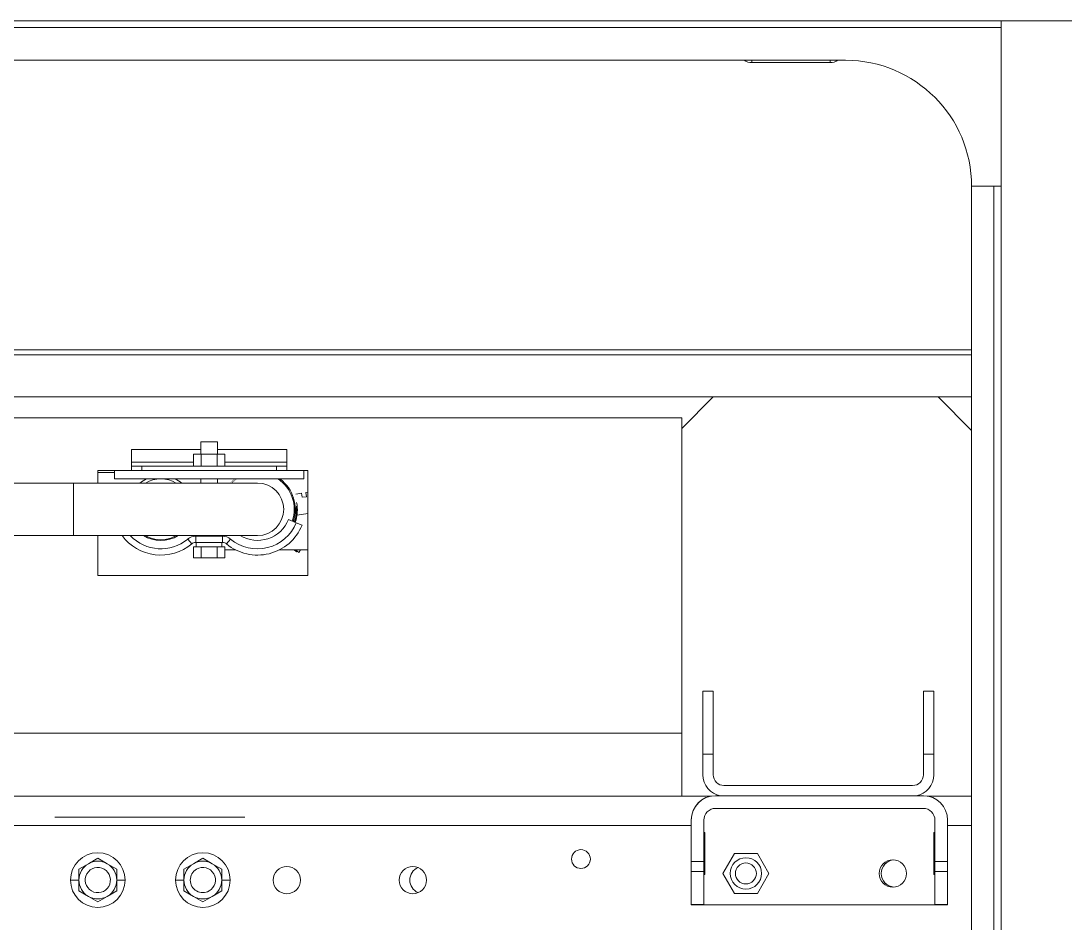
# Model space of a CAD drawing. Header units: millimetres. Extents: x -16985 to -606, y 2122 to 9380.
# Drawn here: x -9880.2 to -9383.1, y 5127.7 to 5557.2 of the extents above; entities that cross this region are included whole.
import ezdxf

# ---------------------------------------------------------------- set-up
doc = ezdxf.new("R2010")
doc.units = ezdxf.units.MM
doc.linetypes.add('K5LT32768', pattern=[0])
doc.linetypes.add('K5LT_THIN', pattern=[0])

msp = doc.modelspace()

# ---------------------------------------------------------------- linework, layer by layer
at = {"color": 7, "linetype": 'K5LT_THIN', "lineweight": 18}
for p, q in [((-11573.55, 5557.22), (-8333.55, 5557.22)), ((-9413.55, 5554.04), (-11213.55, 5554.04)), ((-9373.55, 5557.22), (-9413.55, 5557.22)), ((-9413.55, 4760.19), (-9413.55, 5557.22)), ((-11139.55, 5538.45), (-9487.55, 5538.45)), ((-9532.25, 5537.34), (-9494.85, 5537.34)), ((-9427.55, 4844.19), (-9427.55, 5478.48)), ((-9427.55, 5478.47), (-9413.55, 5478.47)), ((-9416.95, 4844.19), (-9416.95, 5478.48)), ((-9918.55, 5398.19), (-9427.55, 5398.19)), ((-9938.55, 5378.19), (-9427.55, 5378.19)), ((-9565.55, 5363.19), (-9550.55, 5378.19)), ((-9443.55, 5378.19), (-9427.55, 5362.19)), ((-9918.55, 5368.19), (-9565.55, 5368.19)), ((-9565.55, 5368.19), (-9565.55, 5363.19)), ((-9565.55, 5188.19), (-9565.55, 5363.19)), ((-9794.55, 5356.89), (-9794.55, 5350.99)), ((-9790.55, 5356.89), (-9794.55, 5356.89)), ((-9786.55, 5356.89), (-9790.55, 5356.89)), ((-9786.55, 5350.99), (-9786.55, 5356.89)), ((-9827.55, 5353.19), (-9827.55, 5347.19)), ((-9827.55, 5353.19), (-9794.55, 5353.19)), ((-9798.06, 5350.99), (-9798.06, 5345.19)), ((-9798.06, 5350.99), (-9794.31, 5350.99)), ((-9794.31, 5350.99), (-9794.31, 5345.19)), ((-9794.31, 5350.99), (-9786.8, 5350.99)), ((-9786.8, 5350.99), (-9786.8, 5345.19)), ((-9786.8, 5350.99), (-9783.05, 5350.99)), ((-9786.55, 5353.19), (-9753.55, 5353.19)), ((-9783.05, 5350.99), (-9783.05, 5345.19)), ((-9753.55, 5353.19), (-9753.55, 5347.19)), ((-9827.55, 5347.19), (-9827.55, 5345.19)), ((-9827.55, 5343.19), (-9827.55, 5345.19)), ((-9827.55, 5345.19), (-9822.55, 5345.19)), ((-9822.55, 5345.19), (-9822.55, 5343.19)), ((-9822.55, 5345.19), (-9758.55, 5345.19)), ((-9758.55, 5343.19), (-9758.55, 5345.19)), ((-9758.55, 5345.19), (-9753.55, 5345.19)), ((-9753.55, 5347.19), (-9753.55, 5345.19)), ((-9753.55, 5345.19), (-9753.55, 5343.19)), ((-9835.55, 5343.19), (-9843.55, 5343.19)), ((-9843.55, 5343.19), (-9843.55, 5337.19)), ((-9843.55, 5342.19), (-9835.55, 5342.19)), ((-9745.55, 5343.19), (-9835.55, 5343.19)), ((-9835.55, 5343.19), (-9835.55, 5339.19)), ((-9835.55, 5339.19), (-9745.55, 5339.19)), ((-9794.55, 5339.19), (-9794.55, 5337.19)), ((-9786.55, 5337.19), (-9786.55, 5339.19)), ((-9745.55, 5339.19), (-9745.55, 5343.19)), ((-9743.55, 5343.19), (-9745.55, 5343.19)), ((-9743.55, 5293.19), (-9743.55, 5343.19)), ((-9855.05, 5337.19), (-9915.05, 5337.19)), ((-9767.55, 5337.19), (-9855.05, 5337.19)), ((-9749.28, 5331.98), (-9746.52, 5332.39)), ((-9746.23, 5330.41), (-9746.52, 5332.39)), ((-9746.23, 5330.41), (-9744.25, 5330.7)), ((-9744.54, 5332.68), (-9743.55, 5332.83)), ((-9744.54, 5332.68), (-9744.25, 5330.7)), ((-9749.05, 5318.29), (-9752.75, 5319.81)), ((-9748.71, 5321.95), (-9743.55, 5322.72)), ((-9749.05, 5318.29), (-9746.28, 5317.15)), ((-9915.05, 5312.19), (-9855.05, 5312.19)), ((-9855.05, 5312.19), (-9767.55, 5312.19)), ((-9843.55, 5312.19), (-9843.55, 5293.19)), ((-9800.77, 5310.5), (-9798.86, 5308.19)), ((-9796.94, 5311.89), (-9796.94, 5308.89)), ((-9796.94, 5311.89), (-9784.17, 5311.89)), ((-9784.17, 5308.89), (-9784.17, 5311.89)), ((-9780.33, 5310.5), (-9782.25, 5308.19)), ((-9798.06, 5301.59), (-9798.06, 5306.89)), ((-9794.31, 5306.89), (-9798.06, 5306.89)), ((-9784.17, 5308.89), (-9796.94, 5308.89)), ((-9796.65, 5308.89), (-9796.65, 5306.89)), ((-9794.31, 5301.59), (-9794.31, 5306.89)), ((-9786.8, 5306.89), (-9794.31, 5306.89)), ((-9786.8, 5301.59), (-9786.8, 5306.89)), ((-9783.05, 5306.89), (-9786.8, 5306.89)), ((-9784.45, 5306.89), (-9784.45, 5308.89)), ((-9783.05, 5301.59), (-9783.05, 5306.89)), ((-9783.05, 5305.34), (-9777.9, 5305.34)), ((-9757.21, 5305.34), (-9743.55, 5305.34)), ((-9748.92, 5304.52), (-9750.02, 5305.34)), ((-9747.92, 5304.18), (-9749.48, 5305.34)), ((-9748.92, 5304.52), (-9748.72, 5304.78)), ((-9747.92, 5304.18), (-9747.05, 5305.34)), ((-9794.31, 5301.59), (-9798.06, 5301.59)), ((-9786.8, 5301.59), (-9794.31, 5301.59)), ((-9783.05, 5301.59), (-9786.8, 5301.59)), ((-9843.55, 5293.19), (-9743.55, 5293.19)), ((-9555.55, 5238.19), (-9555.55, 5208.19)), ((-9550.55, 5238.19), (-9555.55, 5238.19)), ((-9550.55, 5208.19), (-9550.55, 5238.19)), ((-9445.55, 5238.19), (-9450.55, 5238.19)), ((-9450.55, 5238.19), (-9450.55, 5208.19)), ((-9445.55, 5208.19), (-9445.55, 5238.19)), ((-9565.55, 5218.19), (-11199.55, 5218.19)), ((-9555.55, 5208.19), (-9550.55, 5208.19)), ((-9555.55, 5208.19), (-9555.55, 5198.29)), ((-9550.55, 5208.19), (-9550.55, 5198.29)), ((-9450.55, 5208.19), (-9445.55, 5208.19)), ((-9450.55, 5198.29), (-9450.55, 5208.19)), ((-9445.55, 5198.29), (-9445.55, 5208.19)), ((-9545.45, 5193.19), (-9455.65, 5193.19)), ((-9565.55, 5188.19), (-11199.55, 5188.19)), ((-9551.33, 5188.19), (-9565.55, 5188.19)), ((-9549.44, 5188.33), (-9450.64, 5188.33)), ((-9427.55, 5188.19), (-9448.75, 5188.19)), ((-9549.44, 5182.33), (-9450.64, 5182.33)), ((-9773.56, 5178.19), (-9863.95, 5178.19)), ((-9561.04, 5157.01), (-9561.04, 5176.73)), ((-9555.04, 5157.01), (-9555.04, 5176.73)), ((-9445.04, 5176.73), (-9445.04, 5157.01)), ((-9439.04, 5176.73), (-9439.04, 5157.01)), ((-9555.04, 5170.83), (-9554.54, 5170.83)), ((-9554.54, 5170.83), (-9554.54, 5150.83)), ((-9445.54, 5170.83), (-9445.04, 5170.83)), ((-9445.54, 5150.83), (-9445.54, 5170.83)), ((-9540.52, 5160.83), (-9546.01, 5151.33)), ((-9529.55, 5160.83), (-9540.52, 5160.83)), ((-9524.07, 5151.33), (-9529.55, 5160.83)), ((-9848.05, 5155.98), (-9852.55, 5153.38)), ((-9843.55, 5158.58), (-9848.05, 5155.98)), ((-9839.05, 5155.98), (-9843.55, 5158.58)), ((-9834.55, 5153.38), (-9839.05, 5155.98)), ((-9798.05, 5155.98), (-9802.55, 5153.38)), ((-9793.55, 5158.58), (-9798.05, 5155.98)), ((-9789.05, 5155.98), (-9793.55, 5158.58)), ((-9784.55, 5153.38), (-9789.05, 5155.98)), ((-9561.04, 5157.01), (-9555.04, 5157.01)), ((-9561.04, 5152.24), (-9561.04, 5157.01)), ((-9555.04, 5157.01), (-9555.04, 5152.24)), ((-9445.04, 5157.01), (-9439.04, 5157.01)), ((-9445.04, 5152.24), (-9445.04, 5157.01)), ((-9439.04, 5157.01), (-9439.04, 5152.24)), ((-9852.55, 5153.38), (-9852.55, 5148.19)), ((-9834.55, 5148.19), (-9834.55, 5153.38)), ((-9802.55, 5153.38), (-9802.55, 5148.19)), ((-9784.55, 5148.19), (-9784.55, 5153.38)), ((-9555.04, 5152.24), (-9561.04, 5152.24)), ((-9561.04, 5152.24), (-9561.04, 5136.55)), ((-9555.04, 5152.24), (-9555.04, 5136.55)), ((-9554.54, 5150.83), (-9555.04, 5150.83)), ((-9546.01, 5151.33), (-9540.52, 5141.83)), ((-9529.55, 5141.83), (-9524.07, 5151.33)), ((-9445.04, 5150.83), (-9445.54, 5150.83)), ((-9439.04, 5152.24), (-9445.04, 5152.24)), ((-9445.04, 5136.55), (-9445.04, 5152.24)), ((-9439.04, 5136.55), (-9439.04, 5152.24)), ((-9856.55, 5148.19), (-9852.55, 5148.19)), ((-9852.55, 5148.19), (-9852.55, 5142.99)), ((-9834.55, 5142.99), (-9834.55, 5148.19)), ((-9830.55, 5148.19), (-9834.55, 5148.19)), ((-9806.55, 5148.19), (-9802.55, 5148.19)), ((-9802.55, 5148.19), (-9802.55, 5142.99)), ((-9784.55, 5142.99), (-9784.55, 5148.19)), ((-9780.55, 5148.19), (-9784.55, 5148.19)), ((-9852.55, 5142.99), (-9848.05, 5140.39)), ((-9848.05, 5140.39), (-9843.55, 5137.79)), ((-9843.55, 5137.79), (-9839.05, 5140.39)), ((-9839.05, 5140.39), (-9834.55, 5142.99)), ((-9802.55, 5142.99), (-9798.05, 5140.39)), ((-9798.05, 5140.39), (-9793.55, 5137.79)), ((-9793.55, 5137.79), (-9789.05, 5140.39)), ((-9789.05, 5140.39), (-9784.55, 5142.99)), ((-9540.52, 5141.83), (-9529.55, 5141.83)), ((-9561.04, 5136.55), (-9555.04, 5136.55)), ((-9561.04, 5136.33), (-9561.04, 5136.55)), ((-9555.04, 5136.33), (-9561.04, 5136.33)), ((-9555.04, 5136.55), (-9555.04, 5136.33)), ((-9555.04, 5136.33), (-9445.04, 5136.33)), ((-9445.04, 5136.55), (-9439.04, 5136.55)), ((-9445.04, 5136.33), (-9445.04, 5136.55)), ((-9439.04, 5136.33), (-9445.04, 5136.33)), ((-9439.04, 5136.55), (-9439.04, 5136.33))]:
    msp.add_line(p, q, dxfattribs=at)
at = {"color": 8, "linetype": 'K5LT32768', "lineweight": 15, "true_color": 0x808080}
for p, q in [((-9532.25, 5538.45), (-9532.25, 5537.34)), ((-9494.85, 5537.34), (-9494.85, 5538.45)), ((-9914.55, 5400.59), (-9427.55, 5400.59)), ((-9827.55, 5347.19), (-9798.06, 5347.19)), ((-9783.05, 5347.19), (-9753.55, 5347.19)), ((-9855.05, 5324.69), (-9855.05, 5337.19)), ((-9855.05, 5312.19), (-9855.05, 5324.69)), ((-9561.04, 5174.19), (-10265.55, 5174.19)), ((-9427.55, 5174.19), (-9439.04, 5174.19))]:
    msp.add_line(p, q, dxfattribs=at)
at = {"color": 7, "linetype": 'K5LT_THIN', "const_width": 0.18}
for points in [[(-9780.51, 5337.19), (-9779.12, 5338.48), (-9778.22, 5339.19)], [(-9777.35, 5339.19), (-9779.01, 5337.91), (-9779.8, 5337.19)]]:
    msp.add_lwpolyline(points, dxfattribs=at)
at = {"color": 7, "linetype": 'K5LT_THIN', "lineweight": 18}
for centre, radius in [((-9535.04, 5151.33), 7.5), ((-9535.04, 5151.33), 5), ((-9465.04, 5151.33), 6.5)]:
    msp.add_circle(centre, radius, dxfattribs=at)
for centre, radius, start, end in [((-9532.25, 5543.64), 6.3, 235.4734, 270.0029), ((-9494.85, 5543.64), 6.3, 269.9971, 304.5266), ((-9487.55, 5478.46), 59.99, 0.0085, 90.0085), ((-9813.55, 5324.69), 16, 115.0078, 128.6248), ((-9813.55, 5324.69), 14.5, 59.5497, 120.4503), ((-9813.55, 5324.69), 16, 51.3752, 64.9922), ((-9767.55, 5324.69), 17.5, 341.1983, 55.9549), ((-9767.55, 5324.69), 18, 341.2038, 53.2302), ((-9767.55, 5324.69), 12.5, 0, 90), ((-9767.55, 5324.69), 12.5, 270, 0), ((-9766.55, 5324.34), 17.5, 341.0978, 4.0956), ((-9766.55, 5324.34), 18, 341.0024, 11.7267), ((-9767.55, 5325.89), 16, 238.8981, 337.6684), ((-9767.55, 5325.89), 23, 230.2849, 337.6684), ((-9767.55, 5325.89), 20, 230.2849, 337.6684), ((-9813.55, 5325.89), 23, 216.5591, 309.7151), ((-9813.55, 5325.89), 20, 223.2356, 309.7151), ((-9813.55, 5325.89), 16, 238.8981, 301.1019), ((-9813.55, 5324.69), 14.5, 239.5497, 278.1233), ((-9813.55, 5324.69), 14.5, 278.1233, 300.4503), ((-9796.94, 5305.89), 6, 90, 129.7151), ((-9784.17, 5305.89), 6, 50.2849, 90), ((-9796.94, 5305.89), 3, 90, 129.7151), ((-9784.17, 5305.89), 3, 50.2849, 90), ((-9545.45, 5198.29), 10.1, 180, 260.4491), ((-9545.45, 5198.29), 5.1, 180, 270), ((-9455.65, 5198.29), 5.1, 270, 0), ((-9455.65, 5198.29), 10.1, 279.5509, 0), ((-9549.54, 5176.83), 11.5, 90, 180), ((-9549.44, 5176.73), 11.6, 90, 180), ((-9450.64, 5176.73), 11.6, 0, 90), ((-9450.54, 5176.83), 11.5, 0, 90), ((-9549.44, 5176.73), 5.6, 90, 180), ((-9450.64, 5176.73), 5.6, 0, 90), ((-9843.55, 5148.19), 13, 0.0025, 180.0025), ((-9793.55, 5148.19), 13, 0.0025, 180.0025), ((-9613.55, 5158.19), 4.5, 90, 270), ((-9613.55, 5158.19), 4.5, 270, 90), ((-9843.55, 5148.19), 9, 120.0025, 180.0025), ((-9843.55, 5148.19), 9, 60.0025, 120.0025), ((-9843.55, 5148.19), 9, 0.0025, 60.0025), ((-9793.55, 5148.19), 9, 120.0025, 180.0025), ((-9793.55, 5148.19), 9, 60.0025, 120.0025), ((-9793.55, 5148.19), 9, 0.0025, 60.0025), ((-9464.05, 5151.33), 6.5, 94.342, 265.658), ((-9843.55, 5148.19), 6, 60, 240), ((-9843.55, 5148.19), 6, 240, 60), ((-9793.55, 5148.19), 6, 120, 300), ((-9793.55, 5148.19), 6, 300, 120), ((-9753.55, 5148.19), 6.5, 90, 270), ((-9753.55, 5148.19), 6.5, 270, 90), ((-9693.55, 5148.19), 6.5, 90, 270), ((-9688.55, 5148.19), 6.5, 112.6199, 247.3801), ((-9693.55, 5148.19), 6.5, 270, 90), ((-9843.55, 5148.19), 13, 180.0025, 0.0025), ((-9843.55, 5148.19), 9, 180.0025, 240.0025), ((-9843.55, 5148.19), 9, 300.0025, 0.0025), ((-9793.55, 5148.19), 13, 180.0025, 0.0025), ((-9793.55, 5148.19), 9, 180.0025, 240.0025), ((-9793.55, 5148.19), 9, 300.0025, 0.0025), ((-9843.55, 5148.19), 9, 240.0025, 300.0025), ((-9793.55, 5148.19), 9, 240.0025, 300.0025)]:
    msp.add_arc(centre, radius, start, end, dxfattribs=at)
msp.add_open_spline([(-9749.89, 5318.63), (-9749.76, 5318.95), (-9749.24, 5320.26), (-9748.92, 5322.74), (-9748.77, 5325), (-9749, 5326.15), (-9749.02, 5326.24)], degree=3, knots=[0, 0, 0, 0, 0.134282, 0.54579, 0.962474, 1, 1, 1, 1], dxfattribs=at)

doc.saveas('drawing.dxf')
